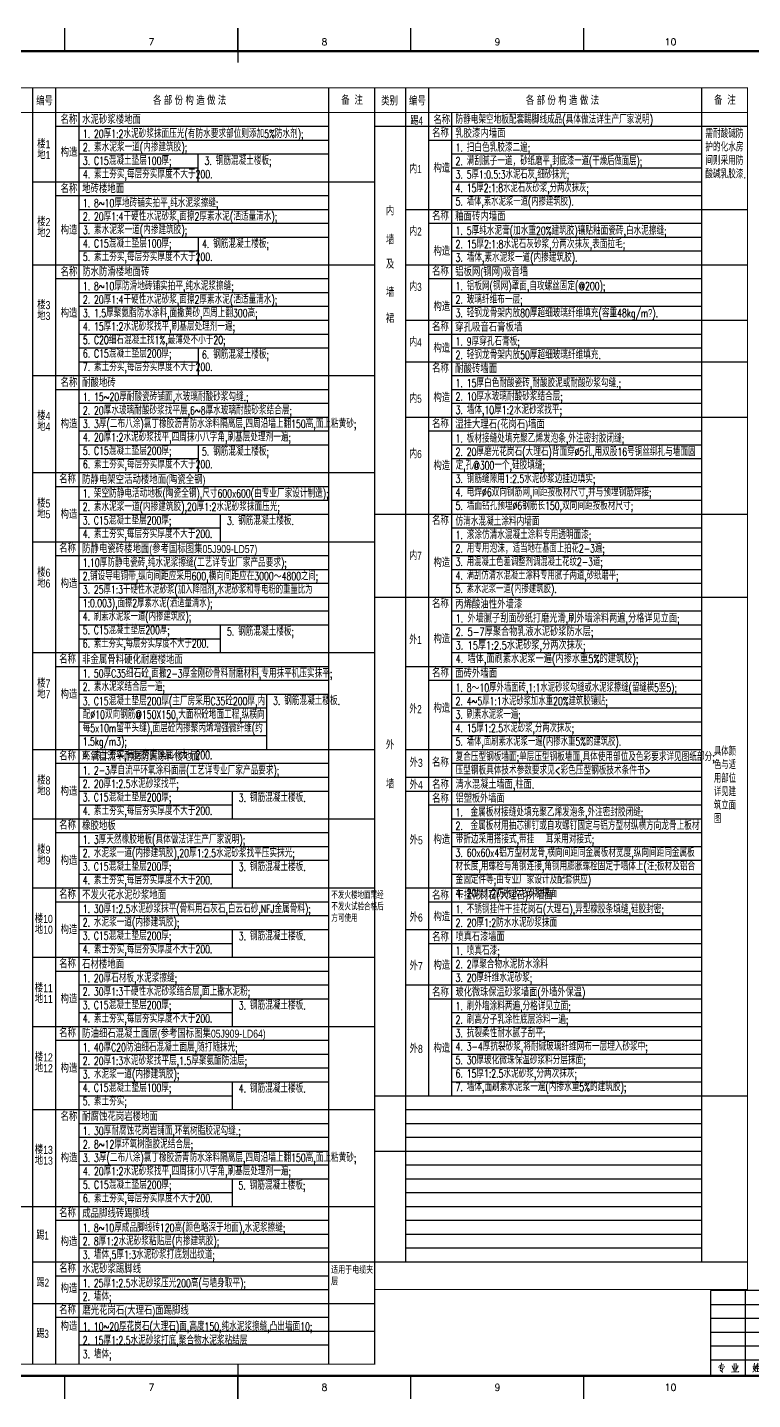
# Model space of a CAD drawing. Header units: millimetres. Extents: x 528985 to 634035, y -152849 to 423.
# Drawn here: x 572383 to 603818, y -59027 to 423 of the extents above; entities that cross this region are included whole.
import ezdxf
from ezdxf.enums import TextEntityAlignment as Align

# ---------------------------------------------------------------- set-up
doc = ezdxf.new("R2010")
doc.units = ezdxf.units.MM
doc.header["$LTSCALE"] = 1000
for name, color, linetype in [('HQ2', 7, 'Continuous'), ('PUB_TEXT', 7, 'Continuous'), ('工程做法表', 251, 'Continuous')]:
    doc.layers.add(name, color=color, linetype=linetype)
doc.styles.add('BIGFONT', font='haiwenrs.shx', dxfattribs={"width": 0.8, "bigfont": 'haiwenhz.shx'})
doc.styles.add('HZ', font='geditxt.shx', dxfattribs={"width": 0.75, "bigfont": 'hzfs_1.shx'})
doc.styles.get("Standard").update_dxf_attribs({"font": 'txt', "bigfont": 'gbcbig.shx'})

# ---------------------------------------------------------------- blocks, each defined once
blk = doc.blocks.new('GEDI_WK_A11')
at = {"color": 3}
for p, q in [((450, 584), (450, 594)), ((525, 584), (525, 594)), ((600, 584), (600, 594)), ((675, 584), (675, 594)), ((450, 0), (450, 10)), ((525, 0), (525, 10)), ((600, 0), (600, 10)), ((675, 0), (675, 10))]:
    blk.add_line(p, q, dxfattribs=at)
for points in [[(0, 0, 0.1, 0.1, 0), (1050, 0, 0.1, 0.1, 0), (1050, 594, 0.1, 0.1, 0), (0, 594, 0.1, 0.1, 0)], [(25, 10, 1, 1, 0), (1040, 10, 1, 1, 0), (1040, 584, 1, 1, 0), (25, 584, 1, 1, 0)]]:
    blk.add_lwpolyline(points, format="xyseb", close=True, dxfattribs=at)
for points in [[(525, 579, 0.5, 0.5, 0), (525, 594, 0.5, 0.5, 0)], [(525, 0, 0.5, 0.5, 0), (525, 15, 0.5, 0.5, 0)]]:
    blk.add_lwpolyline(points, format="xyseb", dxfattribs=at)
for s, p in [('7', (487.5, 588)), ('8', (562.5, 588)), ('9', (637.5, 588)), ('10', (712.5, 588)), ('7', (487.5, 5)), ('8', (562.5, 5)), ('9', (637.5, 5)), ('10', (712.5, 5))]:
    blk.add_text(s, height=3, dxfattribs=at).set_placement(p, align=Align.MIDDLE)
blk = doc.blocks.new('GEDI_HQ2_2012')
at = {"layer": 'HQ2', "color": 2}
for p, q in [((0, 37), (-65, 37)), ((-65, 0), (-65, 37)), ((-50, 0), (-50, 37)), ((-35, 0), (-35, 37)), ((-15, 0), (-15, 37)), ((0, 0), (0, 37)), ((-65, 31), (0, 31)), ((-65, 25), (0, 25)), ((-65, 19), (0, 19)), ((-65, 13), (0, 13)), ((-65, 7), (0, 7)), ((0, 0), (0, 7)), ((-65, 0), (0, 0))]:
    blk.add_line(p, q, dxfattribs=at)
at = {"layer": 'HQ2', "color": 7, "lineweight": 0}
for points in [[(-61.84, 3.75), (-58.95, 3.96), (-59.09, 3.99), (-59.26, 3.96)], [(-61.32, 4.51), (-59.5, 4.74), (-59.61, 4.74), (-59.81, 4.67)], [(-60.48, 5.59), (-60.45, 5.32), (-60.68, 4.06), (-60.94, 2.94), (-61, 3), (-59.61, 3.24), (-59.64, 3.34), (-60.33, 1.98)], [(-60.97, 2.42), (-60.62, 2.15), (-60.39, 1.98), (-60.13, 1.81), (-59.99, 1.67), (-59.9, 1.5)], [(-56.1, 1.64), (-52.83, 1.81), (-52.98, 1.84), (-53.3, 1.77)], [(-55.7, 4.3), (-55.3, 3.17), (-55.24, 2.8)], [(-54.89, 5.32), (-54.83, 5.02), (-54.83, 1.71)], [(-54.16, 5.56), (-54.1, 5.29), (-54.16, 1.74)], [(-53.24, 4.44), (-53.3, 3.99), (-53.67, 3.34), (-54.13, 2.66)], [(-45.7, 4.4), (-45.7, 4.26), (-45.81, 3.69), (-45.9, 3.24), (-45.95, 2.94), (-46.07, 2.69), (-46.25, 2.39), (-46.42, 2.12), (-46.62, 1.84), (-46.85, 1.57)], [(-46.82, 3.96), (-45.72, 4.09)], [(-46.04, 5.53), (-46.04, 5.36), (-46.48, 3), (-46.3, 2.9), (-46.1, 2.73), (-45.92, 2.59), (-45.78, 2.42), (-45.7, 2.25)], [(-45.75, 1.81), (-43.72, 1.91), (-43.93, 1.94), (-44.27, 1.88)], [(-45.12, 4.88), (-45.12, 4.64), (-45.26, 3.99), (-45.4, 3.58), (-45.58, 3.21)], [(-45.29, 3), (-44.07, 3.17), (-44.22, 3.17), (-44.36, 3.11)], [(-45.17, 3.96), (-44.02, 4.06), (-44.1, 4.09), (-44.27, 4.06)], [(-44.71, 5.53), (-44.68, 5.32), (-44.74, 1.88)], [(-39.56, 4.64), (-39.47, 4.61), (-38.17, 4.84), (-38.25, 4.91), (-38.49, 4.57), (-38.74, 4.2), (-39.01, 3.89), (-39.3, 3.58), (-39.62, 3.27), (-39.96, 2.97), (-40.34, 2.69), (-40.4, 2.66), (-40.63, 2.52), (-40.86, 2.36)], [(-39.15, 5.7), (-39.18, 5.46), (-39.53, 4.91), (-39.73, 4.57), (-39.96, 4.26), (-40.25, 3.92), (-40.54, 3.69)], [(-39.88, 4.26), (-39.82, 4.23), (-39.5, 3.92), (-39.47, 3.75), (-39.59, 3.99)], [(-39.73, 3.04), (-39.67, 2.94), (-39.62, 2.08), (-39.59, 1.98), (-39.59, 1.37), (-39.62, 1.64), (-39.62, 1.74), (-38.19, 1.91), (-38.22, 1.91), (-38.37, 1.91), (-38.22, 3.17), (-38.17, 3.11), (-38.25, 3.07), (-39.64, 2.87)], [(-27.95, 4.37), (-27.98, 4.2), (-28.44, 3.58), (-28.47, 3.51), (-28.7, 3.21), (-29.11, 2.83), (-29.31, 2.66), (-29.51, 2.49)], [(-28.5, 5.49), (-28.53, 5.26), (-28.76, 4.74), (-28.96, 4.33), (-29.2, 3.99)], [(-28.99, 1.61), (-26.79, 1.77), (-26.93, 1.77), (-27.25, 1.74)], [(-28.73, 4.81), (-27.89, 4.91)], [(-28.62, 2.66), (-28.47, 2.22), (-28.47, 2.01), (-28.5, 2.29)], [(-28.53, 4.78), (-28.33, 4.26)], [(-27.57, 3.27), (-28.5, 3.14)], [(-28.07, 2.94), (-27.95, 2.42), (-28.01, 2.15), (-28.01, 2.52)], [(-28.01, 4.13), (-26.85, 2.83), (-26.38, 2.83), (-26.85, 2.87), (-27.08, 3.11)], [(-27.43, 5.49), (-27.4, 5.32), (-27.75, 4.37)], [(-27.34, 2.9), (-27.34, 2.66), (-27.69, 1.71)], [(-27.6, 4.71), (-26.56, 4.88)], [(-27.28, 4.67), (-27.02, 4.13)], [(-22.07, 4.64), (-21.98, 4.61), (-20.68, 4.84), (-20.76, 4.91), (-20.99, 4.57), (-21.26, 4.2), (-21.52, 3.89), (-21.81, 3.58), (-22.12, 3.27), (-22.47, 2.97), (-22.85, 2.69), (-22.91, 2.66), (-23.14, 2.52), (-23.37, 2.36)], [(-21.66, 5.7), (-21.69, 5.46), (-22.04, 4.91), (-22.24, 4.57), (-22.47, 4.26), (-22.76, 3.92), (-23.05, 3.69)], [(-22.39, 4.26), (-22.33, 4.23), (-22.01, 3.92), (-21.98, 3.75), (-22.1, 3.99)], [(-22.24, 3.04), (-22.18, 2.94), (-22.12, 2.08), (-22.1, 1.98), (-22.1, 1.37), (-22.12, 1.64), (-22.12, 1.74), (-20.71, 1.91), (-20.74, 1.91), (-20.88, 1.91), (-20.74, 3.17), (-20.68, 3.11), (-20.76, 3.07), (-22.15, 2.87)], [(-11.41, 5.19), (-11.35, 4.84), (-11.32, 4.09), (-11.29, 3.31), (-11.29, 3.21), (-11.29, 2.66), (-11.29, 1.94), (-11.29, 2.18), (-10.17, 2.39), (-9.93, 2.15), (-9.87, 2.46), (-9.87, 2.87), (-9.84, 3.65), (-9.82, 4.47), (-9.82, 5.15), (-9.79, 5.05), (-11.32, 4.81)], [(-11.29, 3.58), (-10.17, 3.79), (-10.28, 3.82), (-10.54, 3.69)], [(-6.17, 2.63), (-4.37, 2.9), (-4.46, 2.94), (-4.57, 2.83)], [(-5.5, 2.42), (-5.53, 2.25), (-5.76, 1.91), (-5.97, 1.67), (-6.17, 1.5)], [(-6.08, 4.57), (-4.37, 4.78)], [(-5.62, 5.49), (-5.56, 5.29), (-5.56, 2.73)], [(-5.53, 3.99), (-5.01, 4.09)], [(-5.5, 3.41), (-5.04, 3.51)], [(-5.04, 2.52), (-4.72, 2.12), (-4.72, 1.94), (-4.83, 2.25)], [(-4.8, 5.7), (-4.75, 5.49), (-4.83, 2.83)], [(-4.14, 5.22), (-4.05, 4.84), (-4.05, 4.09), (-4.08, 3.27), (-4.14, 2.76), (-4.28, 2.22), (-4.46, 1.88), (-4.78, 1.37)], [(-4.08, 3.07), (-4.02, 3.07), (-3.56, 3.17)], [(-4.05, 4.81), (-3.18, 4.98), (-3.27, 5.08), (-3.27, 4.03), (-3.27, 3.96), (-3.24, 2.42), (-3.27, 1.84), (-3.3, 1.5), (-3.33, 1.4), (-3.76, 1.84), (-3.36, 1.54)], [(-4.02, 3.96), (-3.53, 4.06)]]:
    blk.add_lwpolyline(points, dxfattribs=at)
blk.add_text('112233', height=0.0001).set_placement((-22.1, 1.74))

msp = doc.modelspace()

# ---------------------------------------------------------------- linework, layer by layer
at = {"layer": '工程做法表'}
for p, q in [((579772.8, -5059.9), (579772.8, -6259.9)), ((579780.7, -8659.9), (579780.7, -9859.9)), ((579780.7, -13459.9), (579780.7, -14659.9)), ((579780.7, -17659.9), (579780.7, -18859.9)), ((580745, -20659.9), (580745, -21859.9)), ((580745, -25459.9), (580745, -26659.9)), ((582741.9, -28459.9), (582741.9, -30859.9)), ((581255.7, -32659.9), (581255.7, -33859.9)), ((581255.7, -35659.9), (581255.7, -36859.9)), ((581255.7, -38659.9), (581255.7, -39859.9)), ((581255.7, -41659.9), (581255.7, -42859.9)), ((581255.7, -45259.9), (581255.7, -46459.9)), ((581255.7, -49459.9), (581255.7, -50659.9))]:
    msp.add_line(p, q, dxfattribs=at)
at = {"layer": '工程做法表', "const_width": 50}
for points in [[(533509.7, -2196.3), (576964, -2196.3)], [(533509.7, -2196.3), (587438.4, -2196.3), (587438.4, -57496.3), (571275.3, -57496.3)], [(533509.7, -2196.3), (587438.4, -2196.3), (587438.4, -57496.3), (571275.3, -57496.3)], [(549672.8, -2196.3), (603601.4, -2196.3), (603601.4, -54259.9), (587438.4, -54259.9)], [(549672.8, -2196.3), (603601.4, -2196.3), (603598.6, -53059.9), (587438.4, -53059.9)], [(571268.9, -3259.9), (587438.4, -3259.9)], [(587432, -3259.9), (603601.4, -3259.9)]]:
    msp.add_lwpolyline(points, dxfattribs=at)
at = {"layer": '工程做法表'}
for points in [[(572606.8, -2196.3), (572606.8, -57496.3)], [(573606.8, -2196.3), (573606.8, -57496.3)], [(585437, -2196.3), (585437, -57496.3)], [(588770.9, -2196.3), (588770.9, -53059.9)], [(589769.9, -2196.3), (589769.9, -45859.9)], [(601601.1, -2196.3), (601601.1, -53059.9)], [(574606.8, -3259.9), (574606.8, -57496.3)], [(590770.9, -3259.9), (590770.9, -45859.9)], [(573606.8, -3859.9), (585437, -3859.9)], [(573606.8, -3859.9), (585437, -3859.9)], [(587439.4, -3859.9), (603601.2, -3859.9)], [(574606.8, -4459.9), (585437, -4459.9)], [(589770.9, -4459.9), (601601.1, -4459.9)], [(574606.8, -5059.9), (585437, -5059.9)], [(590770.9, -5059.9), (601601.1, -5059.9)], [(574606.8, -5659.9), (579772.8, -5659.9)], [(590770.9, -5659.9), (601601.1, -5659.9)], [(572606.8, -6259.9), (587438.4, -6259.9)], [(590770.9, -6259.9), (601601.1, -6259.9)], [(573606.8, -6859.9), (585437, -6859.9)], [(590770.9, -6859.9), (601601.1, -6859.9)], [(574606.8, -7459.9), (585437, -7459.9)], [(588770.9, -7459.9), (603601, -7459.9)], [(574606.8, -8059.9), (585437, -8059.9)], [(589770.9, -8059.9), (601601.1, -8059.9)], [(574606.8, -8659.9), (585437, -8659.9)], [(590770.9, -8659.9), (601601.1, -8659.9)], [(574606.8, -9259.9), (579780.7, -9259.9)], [(590770.9, -9259.9), (601601.1, -9259.9)], [(572606.8, -9859.9), (587438.4, -9859.9)], [(588769.9, -9859.9), (603600.9, -9859.9)], [(573606.8, -10459.9), (585437, -10459.9)], [(589770.9, -10459.9), (601601.1, -10459.9)], [(574606.8, -11059.9), (585437, -11059.9)], [(590770.9, -11059.9), (601601.1, -11059.9)], [(574606.8, -11659.9), (585437, -11659.9)], [(590770.9, -11659.9), (601601.1, -11659.9)], [(574606.8, -12259.9), (585437, -12259.9)], [(588769.9, -12259.9), (603600.9, -12259.9)], [(574606.8, -12859.9), (585437, -12859.9)], [(589770.9, -12859.9), (601601.1, -12859.9)], [(574606.8, -13459.9), (585437, -13459.9)], [(590770.9, -13459.9), (601601.1, -13459.9)], [(574606.8, -14059.9), (579780.7, -14059.9)], [(588769.9, -14059.9), (603600.9, -14059.9)], [(572606.8, -14659.9), (587438.4, -14659.9)], [(590770.9, -14659.9), (601601.1, -14659.9)], [(573606.8, -15259.9), (585437, -15259.9)], [(590770.9, -15259.9), (601601.1, -15259.9)], [(574606.8, -15859.9), (585437, -15859.9)], [(590770.9, -15859.9), (601601.1, -15859.9)], [(574606.8, -16459.9), (585437, -16459.9)], [(588769.9, -16459.9), (603600.4, -16459.9)], [(574606.8, -17059.9), (585437, -17059.9)], [(589769.9, -17059.9), (601601.1, -17059.9)], [(574606.8, -17659.9), (585437, -17659.9)], [(590770.9, -17659.9), (601601.1, -17659.9)], [(574606.8, -18259.9), (579780.7, -18259.9)], [(590770.9, -18259.9), (601601.1, -18259.9)], [(572606.8, -18859.9), (587438.4, -18859.9)], [(590769.9, -18859.9), (601600.1, -18859.9)], [(573606.8, -19459.9), (585437, -19459.9)], [(590769.9, -19459.9), (601601.1, -19459.9)], [(574606.8, -20059.9), (585437, -20059.9)], [(590769.9, -20059.9), (601601.1, -20059.9)], [(574606.8, -20659.9), (585437, -20659.9)], [(587438.4, -20659.9), (603600.5, -20659.9)], [(574606.8, -21259.9), (580745, -21259.9)], [(590770.9, -21259.9), (601601.1, -21259.9)], [(572606.8, -21859.9), (587438.1, -21859.9)], [(590770.9, -21859.9), (601601.1, -21859.9)], [(573606.8, -22459.9), (585437, -22459.9)], [(590770.9, -22459.9), (601601.1, -22459.9)], [(574606.8, -23059.9), (585437, -23059.9)], [(590770.9, -23059.9), (601601.1, -23059.9)], [(574606.8, -23659.9), (585437, -23659.9)], [(590770.9, -23659.9), (601601.1, -23659.9)], [(574606.8, -24259.9), (585437, -24259.9)], [(587438.4, -24259.9), (603600.3, -24259.9)], [(574606.8, -24859.9), (585437, -24859.9)], [(590770.9, -24859.9), (601601.1, -24859.9)], [(574606.8, -25459.9), (585437, -25459.9)], [(590770.9, -25459.9), (601601.1, -25459.9)], [(574606.8, -26059.9), (580745, -26059.9)], [(590770.9, -26059.9), (601601.1, -26059.9)], [(572606.8, -26659.9), (587437.9, -26659.9)], [(590770.9, -26659.9), (601601.1, -26659.9)], [(573606.8, -27259.9), (585437, -27259.9)], [(588770.9, -27259.9), (601601.1, -27259.9)], [(574606.8, -27859.9), (585437, -27859.9)], [(589770.9, -27859.9), (601601.1, -27859.9)], [(574606.8, -28459.9), (585437, -28459.9)], [(590770.9, -28459.9), (601601.1, -28459.9)], [(574606.8, -29059.9), (582741.9, -29059.9)], [(590770.9, -29059.9), (601601.1, -29059.9)], [(574606.8, -29659.9), (582741.9, -29659.9)], [(590770.9, -29659.9), (601601.1, -29659.9)], [(574606.8, -30259.9), (582741.9, -30259.9)], [(590770.9, -30259.9), (601601.1, -30259.9)], [(572606.8, -30859.9), (587437.7, -30859.9)], [(588770.9, -30859.9), (601601.1, -30859.9)], [(573606.8, -31459.9), (585437, -31459.9)], [(590770.9, -31459.9), (601601.1, -31459.9)], [(574606.8, -32059.9), (585437, -32059.9)], [(588770.9, -32059.9), (601601.1, -32059.9)], [(574606.8, -32659.9), (585437, -32659.9)], [(588770.9, -32659.9), (601601.1, -32659.9)], [(574606.8, -33259.9), (581255.7, -33259.9)], [(589769.9, -33259.9), (601601.1, -33259.9)], [(572606.8, -33859.9), (587437.5, -33859.9)], [(590770.9, -33859.9), (601601.1, -33859.9)], [(573606.8, -34459.9), (585437, -34459.9)], [(590770.9, -34459.9), (601601.1, -34459.9)], [(574606.8, -35059.9), (585437, -35059.9)], [(590770.9, -35059.9), (601601.1, -35059.9)], [(574606.8, -35659.9), (585437, -35659.9)], [(590770.9, -35659.9), (601601.1, -35659.9)], [(574606.8, -36259.9), (581255.7, -36259.9)], [(590770.9, -36259.9), (601601.1, -36259.9)], [(572606.8, -36859.9), (587437.3, -36859.9)], [(588770.9, -36859.9), (601601.1, -36859.9)], [(573606.8, -37459.9), (585437, -37459.9)], [(589770.9, -37459.9), (601601.1, -37459.9)], [(574606.8, -38059.9), (585437, -38059.9)], [(590770.9, -38059.9), (601601.1, -38059.9)], [(574606.8, -38659.9), (585437, -38659.9)], [(588770.9, -38659.9), (601601.1, -38659.9)], [(574606.8, -39259.9), (581255.7, -39259.9)], [(589770.9, -39259.9), (601601.1, -39259.9)], [(572606.8, -39859.9), (587438.4, -39859.9)], [(590769.9, -39859.9), (601601.1, -39859.9)], [(573606.8, -40459.9), (585437, -40459.9)], [(590770.9, -40459.9), (601601.1, -40459.9)], [(574606.8, -41059.9), (585437, -41059.9)], [(588770.9, -41059.9), (601601.1, -41059.9)], [(574606.8, -41659.9), (585437, -41659.9)], [(589769.9, -41659.9), (601601.1, -41659.9)], [(574606.8, -42259.9), (581255.7, -42259.9)], [(590769.9, -42259.9), (601601.1, -42259.9)], [(572606.8, -42859.9), (587438.4, -42859.9)], [(590769.9, -42859.9), (601601.1, -42859.9)], [(590770.9, -42859.9), (601601.1, -42859.9)], [(573606.8, -43459.9), (585437, -43459.9)], [(590769.9, -43459.9), (601601.1, -43459.9)], [(590770.9, -43459.9), (601601.1, -43459.9)], [(574606.8, -44059.9), (585437, -44059.9)], [(590769.9, -44059.9), (601601.1, -44059.9)], [(590770.9, -44059.9), (601601.1, -44059.9)], [(574606.8, -44659.9), (585437, -44659.9)], [(590769.9, -44659.9), (601601.1, -44659.9)], [(590770.9, -44659.9), (601601.1, -44659.9)], [(574606.8, -45259.9), (585437, -45259.9)], [(590769.9, -45259.9), (601601.1, -45259.9)], [(590770.9, -45259.9), (601601.1, -45259.9)], [(574606.8, -45859.9), (581255.7, -45859.9)], [(587439.4, -45859.9), (603599.6, -45859.9)], [(588770.9, -45859.9), (601601.1, -45859.9)], [(588770.9, -45859.9), (601601.1, -45859.9)], [(590770.9, -45859.9), (601601.1, -45859.9)], [(572606.8, -46459.9), (585437, -46459.9)], [(585437, -46459.9), (587438.4, -46459.9)], [(588770.9, -46459.9), (601601.1, -46459.9)], [(574606.8, -47059.9), (585437, -47059.9)], [(588770.9, -47059.9), (601601.1, -47059.9)], [(574606.8, -47659.9), (585437, -47659.9)], [(588770.9, -47659.9), (601601.1, -47659.9)], [(574606.8, -48259.9), (585437, -48259.9)], [(587438.4, -48259.9), (601601.1, -48259.9)], [(574606.8, -48859.9), (585437, -48859.9)], [(588770.9, -48859.9), (601601.1, -48859.9)], [(574606.8, -49459.9), (585437, -49459.9)], [(588770.9, -49459.9), (601601.1, -49459.9)], [(574606.8, -50059.9), (581255.7, -50059.9)], [(588770.9, -50059.9), (601601.1, -50059.9)], [(571275.3, -50659.9), (587438.4, -50659.9)], [(588770.9, -50659.9), (601601.1, -50659.9)], [(573606.8, -51259.9), (585437, -51259.9)], [(588770.9, -51259.9), (601601.1, -51259.9)], [(574606.8, -51859.9), (585437, -51859.9)], [(588770.9, -51859.9), (601601.1, -51859.9)], [(574606.8, -52459.9), (585437, -52459.9)], [(588770.9, -52459.9), (601601.1, -52459.9)], [(572606.8, -53059.9), (587436.7, -53059.9)], [(587438.4, -53059.9), (603598.6, -53059.9)], [(573606.8, -53659.9), (585437, -53659.9)], [(574606.8, -54259.9), (585437, -54259.9)], [(572606.8, -54859.9), (587436.7, -54859.9)], [(573606.8, -55459.9), (585437, -55459.9)], [(574606.8, -56059.9), (587436.7, -56059.9)], [(574606.8, -56659.9), (585437, -56659.9)]]:
    msp.add_lwpolyline(points, dxfattribs=at)

# ---------------------------------------------------------------- block references
at = {"xscale": 100, "yscale": 100, "zscale": 100}
for name, p in [('GEDI_WK_A11', (529009.7, -59001.6)), ('GEDI_HQ2_2012', (608509.7, -58001.6))]:
    msp.add_blockref(name, p, dxfattribs=at)

# ---------------------------------------------------------------- texts
at = {"layer": 'PUB_TEXT', "linetype": 'Continuous', "style": 'BIGFONT'}
for s, width, p in [('编号', 0.8, (573124.8, -2947.9)), ('备  注', 0.8, (586456.4, -2917.1)), ('类别', 0.8, (588079.7, -2947.9)), ('编号', 0.8, (589287.9, -2947.9)), ('备  注', 0.8, (602619.4, -2917.1)), ('踢4', 0.75, (589257.1, -3798)), ('名称', 0.8, (590287.1, -4330.8)), ('楼1', 0.8, (573092.3, -4811.5)), ('地1', 0.8, (573092.3, -5279.5)), ('内1', 0.75, (589206.6, -5889.1)), ('内', 0.8, (588104.7, -7711.1)), ('名称', 0.8, (590287.1, -7930.8)), ('楼2', 0.8, (573092.3, -8182.6)), ('地2', 0.8, (573092.3, -8650.6)), ('内2', 0.75, (589206.6, -8593.2)), ('墙', 0.8, (588104.7, -8962.8)), ('及', 0.8, (588104.7, -10020)), ('名称', 0.8, (590287.1, -10330.8)), ('内3', 0.75, (589206.6, -10993.2)), ('墙', 0.8, (588104.7, -11237.9)), ('楼3', 0.8, (573092.3, -11782.6)), ('地3', 0.8, (573092.3, -12250.6)), ('裙', 0.8, (588104.7, -12370.4)), ('名称', 0.8, (590287.1, -12730.8)), ('内4', 0.75, (589206.6, -13393.2)), ('名称', 0.8, (590287.1, -14530.8)), ('内5', 0.75, (589206.6, -15835.4)), ('楼4', 0.8, (573092.3, -16582.6)), ('名称', 0.8, (590287.1, -16930.8)), ('地4', 0.8, (573092.3, -17050.6)), ('内6', 0.75, (589206.6, -18235.4)), ('名称', 0.8, (574123, -19330.8)), ('楼5', 0.8, (573092.3, -20375.7)), ('地5', 0.8, (573092.3, -20843.7)), ('名称', 0.8, (590287.1, -21130.8)), ('名称', 0.8, (574123, -22330.8)), ('内7', 0.75, (589206.6, -22646.9)), ('楼6', 0.8, (573092.3, -23375.7)), ('地6', 0.8, (573092.3, -23843.7)), ('名称', 0.8, (590287.1, -24730.8)), ('外1', 0.75, (589206.6, -26289.1)), ('名称', 0.8, (574123, -27130.8)), ('名称', 0.8, (590287.1, -27730.8)), ('楼7', 0.8, (573092.3, -28175.7)), ('地7', 0.8, (573092.3, -28643.7)), ('外2', 0.75, (589206.6, -29289.1)), ('外', 0.8, (588104.7, -30847.3)), ('名称', 0.8, (574123, -31330.8)), ('外3', 0.8, (589235.4, -31612.3)), ('名称', 0.8, (590287.1, -31606.9)), ('楼8', 0.8, (573092.3, -32375.7)), ('地8', 0.8, (573092.3, -32843.7)), ('墙', 0.8, (588104.7, -32535.9)), ('外4', 0.8, (589235.4, -32573.2)), ('名称', 0.8, (590287.1, -32567.8)), ('名称', 0.8, (590287.1, -33167.8)), ('名称', 0.8, (574123, -34330.8)), ('楼9', 0.8, (573092.3, -35375.7)), ('外5', 0.8, (589235.4, -34969.8)), ('地9', 0.8, (573092.3, -35843.7)), ('名称', 0.8, (574123, -37330.8)), ('名称', 0.8, (590287.1, -37367.8)), ('楼10', 0.8, (573092.3, -38375.7)), ('外6', 0.8, (589235.4, -38318.1)), ('地10', 0.8, (573092.3, -38843.7)), ('名称', 0.8, (590287.1, -39167.8)), ('名称', 0.8, (574123, -40330.8)), ('外7', 0.8, (589235.4, -40418.1)), ('楼11', 0.8, (573092.3, -41375.7)), ('地11', 0.8, (573092.3, -41843.7)), ('名称', 0.8, (590287.1, -41567.8)), ('名称', 0.8, (574123, -43330.8)), ('楼12', 0.8, (573092.3, -44375.7)), ('外8', 0.8, (589235.4, -44008.2)), ('地12', 0.8, (573092.3, -44843.7)), ('楼13', 0.8, (573092.3, -48382.6)), ('地13', 0.8, (573092.3, -48850.6)), ('名称', 0.8, (574123, -51130.8)), ('踢1', 0.75, (573042.6, -52095)), ('名称', 0.8, (574123, -53530.8)), ('踢2', 0.75, (573053, -54137.1)), ('名称', 0.8, (574123, -55330.8)), ('踢3', 0.75, (573042.6, -56354))]:
    msp.add_text(s, height=350, dxfattribs=dict(at, width=width)).set_placement(p, align=Align.CENTER)
at = {"layer": 'PUB_TEXT', "linetype": 'Continuous', "style": 'BIGFONT', "width": 0.8}
for s, p in [('各 部 份 构 造 做 法', (577828.1, -2928.7)), ('各 部 份 构 造 做 法', (593991.1, -2928.7)), ('名称', (573817.2, -3751)), ('水泥砂浆楼地面', (574756.1, -3751)), ('名称', (589981.5, -3763.4)), ('乳胶漆内墙面', (590926, -4349.9)), ('构造', (573823.6, -5167.8)), ('构造', (589983.5, -5854.5)), ('名称', (573817.2, -6751)), ('地砖楼地面', (574756.1, -6751)), ('釉面砖内墙面', (590926, -7949.9)), ('构造', (573823.6, -8538.8)), ('构造', (589983.5, -9454.5)), ('名称', (573817.2, -10351)), ('防水防滑楼地面砖', (574756.1, -10351)), ('铝板网(钢网)吸音墙', (590926, -10349.9)), ('构造', (573823.6, -12138.8)), ('构造', (589983.5, -11854.5)), ('穿孔吸音石膏板墙', (590926, -12749.9)), ('构造', (589983.5, -13654.5)), ('耐酸砖墙面', (590926, -14549.9)), ('名称', (573817.2, -15151)), ('耐酸地砖', (574756.1, -15151)), ('构造', (589983.5, -15800.7)), ('构造', (573823.6, -16938.8)), ('湿挂大理石(花岗石)墙面', (590926, -16949.9)), ('构造', (589983.5, -18749.1)), ('防静电架空活动楼地面(陶瓷全钢) ', (574753.9, -19350)), ('构造', (573819.4, -20854.5)), ('防静电瓷砖楼地面(参考国标图集05J909-LD57) ', (574753.9, -22350)), ('构造', (589983.5, -22948)), ('构造', (573819.4, -23854.5)), ('丙烯酸油性外墙漆', (590926, -24749.9)), ('构造', (589983.5, -26254.5)), ('非金属骨料硬化耐磨楼地面 ', (574753.9, -27150)), ('面砖外墙面', (590926, -27749.9)), ('构造', (573819.4, -28654.5)), ('构造', (589983.5, -29254.5)), ('环氧自流平耐磨防腐涂料楼地面 ', (574753.9, -31350)), ('构造', (573819.4, -32854.5)), ('橡胶地板', (574753.9, -34350)), ('构造', (589983.5, -34945.7)), ('构造', (573819.4, -35854.5)), ('不发火花水泥砂浆地面', (574753.9, -37350)), ('构造', (589983.5, -38294)), ('构造', (573819.4, -38854.5)), ('石材楼地面', (574753.9, -40350)), ('构造', (589983.5, -40394)), ('构造', (573819.4, -41854.5)), ('防油细石混凝土面层(参考国标图集05J909-LD64)', (574753.9, -43350)), ('构造', (589983.5, -43984.1)), ('构造', (573819.4, -44854.5)), ('名称', (573817.2, -46951)), ('耐腐蚀花岗岩楼地面', (574756.1, -46951)), ('构造', (573823.6, -48738.8)), ('成品脚线砖踢脚线', (574762, -51149.9)), ('构造', (573819.4, -52363.4)), ('水泥砂浆踢脚线', (574762, -53549.9)), ('构造', (573819.4, -54395.2)), ('磨光花岗石(大理石)面踢脚线', (574762, -55349.9)), ('构造', (573819.4, -56037))]:
    msp.add_text(s, height=350, dxfattribs=at).set_placement(p)
at = {"layer": 'PUB_TEXT', "linetype": 'Continuous', "attachment_point": 1}
for s, insert, char_height, width, style in [('{\\W0.7;\\P防静电架空地板配套踢脚线成品(具体做法详生产厂家说明)}', (590941.4, -2808.8), 350, 10657.664, 'HZ'), ('{\\W0.7;1. 20厚1:2水泥砂浆抹面压光(有防水要求部位则添加5%防水剂);\\P2. 素水泥浆一道(内掺建筑胶);\\P3. C15混凝土垫层100厚;\\P4. 素土夯实,每层夯实厚度不大于200.}', (574786.2, -4009.9), 350, 12745.052, 'HZ'), ('{\\W0.7;需耐酸碱防护的化水房间则采用防酸碱乳胶漆.}', (601770.1, -4008.9), 350, 1831.302, 'HZ'), ('{\\W0.7;1. 扫白色乳胶漆二遍;\\P2. 满刮腻子一道\\fSimSun|b0|i0|c134|p2;，\\Fgeditxt,dxt|c134;砂纸磨平,封底漆一道(干燥后做面层);\\P3. 5厚1:0.5:3水泥石灰,细砂抹光;\\P4. 15厚2:1:8水泥石灰砂浆,分两次抹灰;\\P5. 墙体,素水泥浆一道(内掺建筑胶).}', (590943.4, -4608.8), 350, 8336.461, 'HZ'), ('{\\W0.7;\\P\\P3. 钢筋混凝土楼板;}', (580061.6, -4009.9), 350, 12745.052, 'HZ'), ('{\\W0.7;1. 8~10厚地砖铺实拍平,纯水泥浆擦缝;\\P2. 20厚1:4干硬性水泥砂浆,面擦2厚素水泥(洒适量清水);\\P3. 素水泥浆一道(内掺建筑胶);\\P4. C15混凝土垫层100厚;\\P5. 素土夯实,每层夯实厚度不大于200.}', (574786.2, -7009.9), 350, 12745.052, 'HZ'), ('{\\W0.7;1. 5厚纯水泥膏(加水重20%建筑胶)镶贴釉面瓷砖,白水泥擦缝;\\P2. 15厚2:1:8水泥石灰砂浆,分两次抹灰,表面拉毛;\\P3. 墙体,素水泥浆一道(内掺建筑胶).}', (590943.4, -8208.8), 350, 10657.664, 'HZ'), ('\\P\\P{\\W0.7;4. 钢筋混凝土楼板;\\H1.0714x; }', (579950.1, -7609.9), 350, 12745.052, 'HZ'), ('{\\W0.7;1. 8~10厚防滑地砖铺实拍平,纯水泥浆擦缝;\\P2. 20厚1:4干硬性水泥砂浆,面擦2厚素水泥(洒适量清水);\\P3. 1.5厚聚氨脂防水涂料,面撒黄砂,四周上翻300高;\\P4. 15厚1:2水泥砂浆找平,刷基层处理剂一遍;\\P5. C20细石混凝土找1%,最薄处不小于20;\\P6. C15混凝土垫层200厚;\\P7. 素土夯实,每层夯实厚度不大于200.}', (574786.2, -10609.9), 350, 12745.052, 'HZ'), ('{\\W0.7;1. 铝板网(钢网)罩面,自攻螺丝固定(@200);\\P2. 玻璃纤维布一层;\\P3. 轻钢龙骨架内放80厚超细玻璃纤维填充(容重48kg/m\x8f).}', (590943.4, -10608.8), 350, 10657.664, 'HZ'), ('{\\W0.7;1. 9厚穿孔石膏板;\\P2. 轻钢龙骨架内放50厚超细玻璃纤维填充.}', (590943.4, -13008.8), 350, 10657.664, 'HZ'), ('\\P\\P{\\W0.7;6. 钢筋混凝土楼板;\\H1.0714x; }', (579950.1, -12409.9), 350, 12745.052, 'HZ'), ('{\\W0.7;1. 15厚白色耐酸瓷砖,耐酸胶泥或耐酸砂浆勾缝.;\\P2. 10厚水玻璃耐酸砂浆结合层;\\H1.033x; \\H0.9681x;\\P3. \\H0.99995x;墙体,10厚1:2水泥砂浆找平;\\H1.022x; }', (590943.4, -14808.8), 350, 10657.664, 'HZ'), ('{\\W0.7;1. 15~20厚耐酸瓷砖铺面,水玻璃耐酸砂浆勾缝.;\\P2. 20厚水玻璃耐酸砂浆找平层,6~8厚水玻璃耐酸砂浆结合层;\\P3. 3厚(二布八涂)氯丁橡胶沥青防水涂料隔离层,四周沿墙上翻150高,面上粘黄砂;\\P4. 20厚1:2水泥砂浆找平,四周抹小八字角,刷基层处理剂一遍;\\P5. C15混凝土垫层200厚;\\P6. 素土夯实,每层夯实厚度不大于200.}', (574786.2, -15409.9), 350, 12745.052, 'HZ'), ('{\\W0.7;1. 板材接缝处填充聚乙烯发泡条,外注密封胶闭缝;\\P2. 20厚磨光花岗石(大理石)背面穿∅5孔,用双股16号铜丝绑扎与墙面固定,孔@300一个,硅胶填缝; \\P3. 钢筋缝隙用1:2.5水泥砂浆边挂边填实;\\P4. 电焊∅6双向钢筋网,间距按板材尺寸,并与预埋钢筋焊接;\\P5. 墙面钻孔预埋∅6钢筋长150,双向间距按板材尺寸;}', (590943.4, -17208.8), 350, 10657.664, 'HZ'), ('\\P\\P{\\W0.7;5. 钢筋混凝土楼板;\\H1.0714x; }', (579950.1, -16609.9), 350, 12745.052, 'HZ'), ('{\\W0.7;\\P1. 架空防静电活动地板(陶瓷全钢),尺寸600x600(由专业厂家设计制造);\\P2. 素水泥浆一道(内掺建筑胶),20厚1:2水泥砂浆抹面压光;\\P3. C15混凝土垫层200厚;\\P4. 素土夯实,每层夯实厚度不大于200.}', (574779.8, -19008.8), 350, 13198.97, 'HZ'), ('\\P\\P{\\W0.7;3. 钢筋混凝土楼板.\\H1.0714x; }', (581033.8, -19609.9), 350, 12745.052, 'HZ'), ('{\\W0.7;仿清水混凝土涂料内墙面\\P1. 滚涂仿清水混凝土涂料专用透明面漆;\\P2. 用专用泡沫\\fSimSun|b0|i0|c134|p2;，\\Fgeditxt,dxt|c134;适当地在基面上拍花2-3遍;\\P3. 用混凝土色差调整剂调混凝土花纹2-3道;\\P4. 满刮仿清水混凝土涂料专用腻子两道,砂纸磨平;\\P5. 素水泥浆一道(内掺建筑胶).}', (590943.4, -20808.8), 350, 8336.461, 'HZ'), ('{\\W0.7;\\P1.10厚防静电瓷砖,纯水泥浆擦缝(工艺详专业厂家产品要求);\\P2.铺设导电铜带,纵向间距应采用600,横向间距应在3000\\fSimSun|b0|i0|c134|p2;～\\Fgeditxt,dxt|c134;4800之间;\\P3. 25厚1:3干硬性水泥砂浆(加入降阻剂,水泥砂浆和导电粉的重量比为1:0.003),面擦2厚素水泥(洒适量清水);  \\P4. 刷素水泥浆一道(内掺建筑胶); \\P5. C15混凝土垫层200厚;\\P6. 素土夯实,每层夯实厚度不大于200.}', (574779.8, -22008.8), 350, 10657.275, 'HZ'), ('\\P\\P{\\W0.7;5. 钢筋混凝土楼板;\\H1.0714x; }', (581033.8, -24409.9), 350, 12745.052, 'HZ'), ('1. 外墙腻子刮面砂纸打磨光滑,{\\C7;刷}外墙涂料两遍,分格详见立面;\\P2. 5-7厚聚合物乳液水泥砂浆防水层;\\P3. 15厚1:2.5水泥砂浆,分两次抹灰;\\P4. 墙体,面刷素水泥浆一遍(内掺水重5%的建筑胶);', (590943.4, -25008.8), 350, 10657.664, 'HZ'), ('{\\W0.7;\\P1. 50厚C35细石砼,面撒2-3厚金刚砂骨料耐磨材料,专用抹平机压实抹平;\\P2. 素水泥浆结合层一遍;}', (574779.8, -26808.8), 350, 10657.275, 'HZ'), ('{\\W0.7;\\P3. C15混凝土垫层200厚(主厂房采用C35砼200厚,内配∅10双向钢筋@150X150,大面积砼地面工程,纵横向每5x10m留平头缝),面层砼内掺聚丙烯增强微纤维(约1.5kg/m3);\\P4. 素土夯实,每层夯实厚度不大于200.}', (574779.8, -28008.8), 350, 7962.151, 'HZ'), ('{\\W0.7;1. 8\\fSimSun|b0|i0|c134|p2;～\\Fgeditxt,dxt|c134;10厚外墙面砖,1:1水泥砂浆勾缝或水泥浆擦缝(留缝横5竖5);\\P2. 4~5厚1:1水泥砂浆加水重20%建筑胶镶贴;\\P3. 刷素水泥浆一遍;\\P4. 15厚1:2.5水泥砂浆,分两次抹灰;\\P5. 墙体,面刷素水泥浆一遍(内掺水重5%的建筑胶).}', (590943.4, -28008.8), 350, 10657.664, 'HZ'), ('\\P{\\W0.7;\\P3. 钢筋混凝土楼板.}', (583030.7, -27409.9), 350, 12745.052, 'HZ'), ('{\\W0.7;具体颜色与适用部位详见建筑立面图}', (602143.9, -30776.2), 350, 1139, 'BIGFONT'), ('{\\W0.7;复合压型钢板墙面;单层压型钢板墙面,具体使用部位及色彩要求详见图纸部分;\\P压型钢板具体技术参数要求见<彩色压型钢板技术条件书>}', (590943.8, -31008.8), 350, 12745.052, 'HZ'), ('{\\W0.7;\\P1. 2-3厚自流平环氧涂料面层(工艺详专业厂家产品要求);\\P2. 20厚1:2.5水泥砂浆找平; \\P3. C15混凝土垫层200厚;\\P4. 素土夯实,每层夯实厚度不大于200.}', (574779.8, -31008.8), 350, 10657.275, 'HZ'), ('清水混凝土墙面,柱面.', (590943.8, -32208.8), 350, 12745.052, 'HZ'), ('\\P\\P{\\W0.7;3. 钢筋混凝土楼板.\\H1.0714x; }', (581544.4, -31609.9), 350, 12745.052, 'HZ'), ('铝塑板外墙面', (590943.8, -32808.8), 350, 12745.052, 'HZ'), ('{\\W0.7;1.  金属板材接缝处填充聚乙烯发泡条,外注密封胶闭缝;\\P2.  金属板材用抽芯铆钉或自攻螺钉固定与铝方型材纵横方向龙骨上板材带折边采用搭接式,带挂   耳采用对接式; \\P3. 60x60x4铝方型材龙骨,横向间距同金属板材宽度,纵向间距同金属板材长度,用螺栓与角钢连接,角钢用膨胀螺栓固定于墙体上(注:板材及铝合金固定件等;由专业厂家设计及配套供应) \\P4. 20厚1:2防水水泥砂浆抹面}', (590943.4, -33408.8), 350, 10657.664, 'HZ'), ('{\\W0.7;\\P1. 3厚天然橡胶地板(具体做法详生产厂家说明);\\P2. 水泥浆一道(内掺建筑胶),20厚1:2.5水泥砂浆找平压实抹光; \\P3. C15混凝土垫层200厚;\\P4. 素土夯实,每层夯实厚度不大于200.}', (574779.8, -34008.8), 350, 10657.275, 'HZ'), ('\\P\\P{\\W0.7;3. 钢筋混凝土楼板.\\H1.0714x; }', (581544.4, -34609.9), 350, 12745.052, 'HZ'), ('{\\W0.7;不发火楼地面需经\\P不发火试验合格后\\P方可使用}', (585559.1, -37025.3), 300, 12745.052, 'HZ'), ('干挂花岗石(大理石)外墙面', (590943.8, -37008.8), 350, 12745.052, 'HZ'), ('{\\W0.7;\\P1. 30厚1:2.5水泥砂浆抹平(骨料用石灰石,白云石砂,NFJ金属骨料);\\P2. 水泥浆一道(内掺建筑胶); \\P3. C15混凝土垫层200厚;\\P4. 素土夯实,每层夯实厚度不大于200.}', (574779.8, -37008.8), 350, 10657.275, 'HZ'), ('{\\W0.7;1. 不锈钢挂件干挂花岗石(大理石),异型橡胶条填缝,硅胶封密;\\P2. 20厚1:2防水水泥砂浆抹面}', (590943.4, -37608.8), 350, 10657.664, 'HZ'), ('\\P\\P{\\W0.7;3. 钢筋混凝土楼板.\\H1.0714x; }', (581544.4, -37609.9), 350, 12745.052, 'HZ'), ('喷真石漆墙面', (590943.8, -38808.8), 350, 12745.052, 'HZ'), ('{\\W0.7;1. 喷真石漆;\\P2. 2厚聚合物水泥防水涂料\\P3. 20厚纤维水泥砂浆;}', (590943.4, -39408.8), 350, 10657.664, 'HZ'), ('{\\W0.7;\\P1. 20厚石材板,水泥浆擦缝;\\P2. 30厚1:3干硬性水泥砂浆结合层,面上撒水泥粉; \\P3. C15混凝土垫层200厚;\\P4. 素土夯实,每层夯实厚度不大于200.}', (574779.8, -40008.8), 350, 10657.275, 'HZ'), ('玻化微珠保温砂浆墙面(外墙外保温)', (590943.8, -41208.8), 350, 12745.052, 'HZ'), ('\\P\\P{\\W0.7;3. 钢筋混凝土楼板.\\H1.0714x; }', (581544.4, -40609.9), 350, 12745.052, 'HZ'), ('{\\W0.7;1. 刷外墙涂料两遍,分格详见立面;\\P2. 刷高分子乳涂性底层涂料一遍;\\P3. 抗裂柔性耐水腻子刮平;\\P4. 3-4厚抗裂砂浆,将耐碱玻璃纤维网布一层埋入砂浆中;\\P5. 30厚玻化微珠保温砂浆料分层抹面;\\P6. 15厚1:2.5水泥砂浆,分两次抹灰;\\P7. 墙体,面刷素水泥浆一遍(内掺水重5%的建筑胶);}', (590943.4, -41808.8), 350, 10657.664, 'HZ'), ('{\\W0.7;\\P1. 40厚C20防油细石混凝土面层,随打随抹光;\\P2. 20厚1:3水泥砂浆找平层,1.5厚聚氨酯防油层;\\P3. 水泥浆一道(内掺建筑胶);\\P4. C15混凝土垫层100厚;\\P5. 素土夯实;}', (574779.8, -43008.8), 350, 10657.275, 'HZ'), ('\\P\\P{\\W0.7;4. 钢筋混凝土楼板.\\H1.0714x; }', (581544.4, -44209.9), 350, 12745.052, 'HZ'), ('{\\W0.7;1. 30厚耐腐蚀花岗岩铺面,环氧树脂胶泥勾缝.;\\P2. 8~12厚环氧树脂胶泥结合层;\\P3. 3厚(二布八涂)氯丁橡胶沥青防水涂料隔离层,四周沿墙上翻150高,面上粘黄砂;\\P4. 20厚1:2水泥砂浆找平,四周抹小八字角,刷基层处理剂一遍;\\P5. C15混凝土垫层200厚;\\P6. 素土夯实,每层夯实厚度不大于200.}', (574786.2, -47209.9), 350, 12745.052, 'HZ'), ('\\P\\P{\\W0.7;5. 钢筋混凝土楼板;\\H1.0714x; }', (581530.9, -48409.9), 350, 12745.052, 'HZ'), ('{\\W0.7;1. 8~10厚成品脚线砖120高(颜色略深于地面),水泥浆擦缝;\\P2. 8厚1:2水泥砂浆粘贴层(内掺建筑胶);\\P3. 墙体,5厚1:3水泥砂浆打底划出纹道;}', (574779.4, -51408.8), 350, 10657.664, 'HZ'), ('适用于电缆夹层', (585549.6, -53268.5), 300, 1918.962, 'HZ'), ('{\\W0.7;1. 25厚1:2.5水泥砂浆压光200高(与墙身取平);\\P2. 墙体;}', (574779.4, -53808.8), 350, 10657.664, 'HZ'), ('{\\W0.7;1. 10~20厚花岗石(大理石)面,高度150,纯水泥浆擦缝,凸出墙面10;\\H1.0881x; }', (574779.4, -55687), 350, 10657.664, 'HZ'), ('{\\W0.7;2. 15厚1:2.5水泥砂浆打底,聚合物水泥浆粘结层\\H1.0714x; }', (574779.4, -56287), 350, 10657.664, 'HZ'), ('{\\W0.7;3. 墙体;\\H1.0714x; }', (574779.4, -56887), 350, 10657.664, 'HZ')]:
    msp.add_mtext(s, dxfattribs=dict(at, insert=insert, char_height=char_height, width=width, style=style))

doc.saveas('drawing.dxf')
